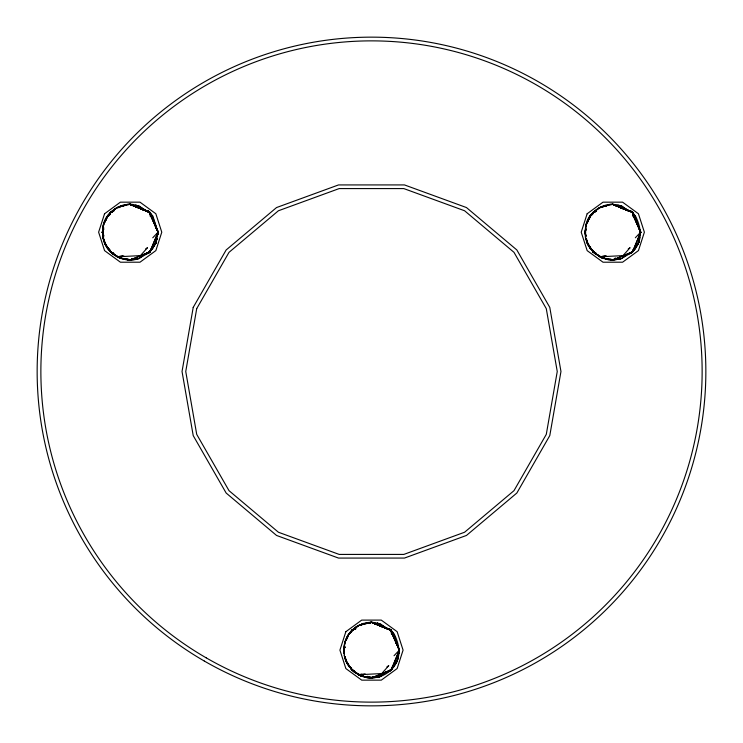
<?xml version="1.0" encoding="UTF-8"?>
<svg xmlns="http://www.w3.org/2000/svg" width="743" height="743" viewBox="0 0 743 743"><rect width="100%" height="100%" fill="white"/><g stroke="black" fill="none" stroke-linecap="round" stroke-linejoin="round"><path stroke-width="1.11" d="M108.636 214.551L103.156 225.482L102.896 237.714L107.893 248.877C94.472 231.314 108.181 203.601 130.452 204.325L145.897 210.854M344.446 647.859C343.953 633.593 358.21 622.374 371.751 622.262L386.165 628.355M591.233 214.551L585.753 225.482L585.484 237.714L590.49 248.877C577.06 231.314 590.778 203.601 613.049 204.325L629.516 211.291M344.195 655.651L349.191 666.815C341.557 656.589 342.709 642.546 349.934 632.488M150.012 213.863L152.807 215.907L158.064 232.188L156.253 242.088L149.102 252.657L137.994 258.935L130.266 260.05L149.993 251.803L155.603 243.63L156.058 241.549M392.239 632.479L394.106 633.844C400.384 646.234 401.638 659.236 391.292 669.74L389.964 670.985L385.812 672.452M633.538 214.541L635.404 215.907C641.683 228.296 642.936 241.299 632.581 251.803L638.497 242.952L639.584 237.565L638.543 242.831L632.479 251.905L629.34 253.214M109.565 214.634L110.651 212.331L113.781 211.068C98.884 217.569 99.989 241.874 110.531 251.914C117.942 258.258 128.335 261.87 137.994 258.935L132.208 259.242M344.483 654.388C342.235 645.871 346.006 636.686 351.81 630.417L358.563 625.448L371.472 622.262L375.986 622.718M585.865 228.853L584.936 232.188L585.8 236.497C584.1 227.934 586.775 214.244 596.323 211.077L593.248 212.331L592.152 214.643L593.239 212.34M156.801 238.577L155.956 242.831L149.891 251.905L146.715 253.252L149.919 251.877L155.956 242.831L156.782 238.614M141.133 208.978L148.739 211.383L149.975 212.554L158.064 232.188L157.219 236.441L158.064 232.188L149.872 212.452L151.795 214.569M383.518 627.259L390.038 629.321L391.301 630.519L399.363 650.125L397.254 660.768L391.18 669.842L397.542 660.025L390.4 670.595C378.856 680.607 362.89 680.319 351.783 669.805L350.464 667.195M639.556 229.076L634.383 214.569L632.432 212.424L640.661 232.188L640.029 235.382L640.661 232.188L632.599 212.582L640.661 232.188L640.02 235.392L640.661 232.188L632.544 212.535L631.281 211.337L622.55 208.616C623.526 207.408 637.94 215.461 631.336 211.383M150.012 212.6L147.866 211.662L149.956 212.535L158.064 232.188L157.21 236.46L158.064 232.188L149.975 212.554L148.739 211.383L150.142 214.504M389.183 629.627L391.273 630.491L399.363 650.125L398.722 653.329L399.363 650.125L391.301 630.519L390.038 629.321L399.363 650.125L398.712 653.348L399.363 650.125L391.273 630.491L371.472 622.262L369.215 623.136M639.537 237.388L638.2 243.63L632.562 251.831L612.808 260.05L620.591 258.935L631.699 252.657L638.841 242.088L632.507 251.877L630.435 252.741L632.479 251.905L638.543 242.831L639.584 237.546L638.497 242.942L632.414 251.979M157.172 236.348L158.064 232.188L149.919 212.498L130.071 204.325L149.919 212.498L158.064 232.188L157.024 235.438M390.4 670.595L396.901 661.567L398.248 655.326M398.694 653.246L399.363 650.125L391.217 630.435L389.982 629.275L383.444 627.231M639.992 235.308L640.661 232.188L632.46 212.452L618.408 204.892L612.669 204.325L630.361 211.569M103.583 227.748L102.339 232.188L104.503 242.952L110.596 251.979M105.441 221.089C107.735 211.318 118.109 206.61 127.016 204.511C135.653 202.811 142.61 208.867 149.872 212.452L158.064 232.188L149.993 251.803L148.674 253.047L145.554 254.152M344.334 647.961L343.637 650.125L344.288 653.357L343.637 650.125L344.26 647.905M346.424 640.132L347.668 635.692L351.81 630.417M587.722 222.194L588.958 217.755L593.1 212.479L598.403 208.328L609.604 204.511L612.752 204.325L632.46 212.452L632.776 216.232M103.732 227.85L102.339 232.188L103.574 237.388M106.871 218.098L107.568 215.934L109.435 214.569M153.885 245.19L152.835 248.441L150.04 250.484M347.826 637.122L348.866 633.872L350.733 632.507M395.174 663.127L394.134 666.378L392.267 667.743M398.666 652.289L399.363 650.125L391.162 630.389L377.11 622.829L383.685 626.823M585.921 236.348L584.936 232.188L585.976 228.937M589.115 219.185L590.165 215.934L592.96 213.891M636.472 245.19L635.432 248.441L632.637 250.484M639.964 234.351L640.661 232.188L632.822 213.417M393.456 667.279L394.189 665.134M634.754 249.342L635.488 247.196M150.82 249.759L149.965 251.821L147.913 252.694L149.919 251.877L156.253 242.088L149.102 252.657M344.334 652.298L343.637 650.125L344.492 648.063L343.637 650.125L344.371 653.246M350.854 632.581L351.95 630.268L355.024 629.015M397.514 644.943L393.084 632.507L391.134 630.361L399.363 650.125L391.292 669.74L389.964 670.985L396.901 661.567M369.308 623.126L371.37 622.262L388.078 629.145L371.472 622.262L391.059 630.287L399.363 650.125L398.508 652.196L399.363 650.125L391.115 630.333M592.19 214.606L593.044 212.535L598.403 208.328L596.072 210.52M584.936 232.188L585.8 230.107L584.936 232.188L585.986 235.447M631.699 252.657L632.581 251.803L640.661 232.188L632.73 214.504M123.719 205.922L117.264 207.511L110.512 212.479L109.202 215.609L110.14 213.455M150.179 216.232L149.919 212.498L130.071 204.325L149.817 212.396L158.064 232.188L149.947 251.849L130.016 260.05L133.183 258.778M344.947 646.986L343.637 650.125L344.501 652.205L343.637 650.125L344.947 646.995L343.637 650.125L344.501 652.196L343.637 650.125L344.492 648.054L343.637 650.125L344.492 652.261L343.637 650.125L344.501 648.054M391.059 630.287L399.363 650.125L391.245 669.787L371.509 677.987L379.292 676.873L375.819 677.059M392.926 665.672L391.208 669.815L392.908 665.691M628.151 254.152L631.262 253.047L632.562 251.831L640.661 232.188L634.095 217.597M155.603 243.63L148.674 253.047L155.909 242.933L156.773 238.642L155.909 242.933L149.761 252.035L151.182 248.794M351.002 632.442L351.941 630.278L355.08 629.005M398.499 652.196L399.363 650.125L391.858 633.445M592.292 214.504L593.165 212.414L599.852 207.511L606.316 205.922M103.602 223.894L105.933 220.067M108.255 216.241L110.577 212.414L113.67 211.133L110.419 212.572L115.806 208.328L111.933 211.978M586.199 223.894L589.682 218.154M591.428 215.284L593.165 212.414L596.239 211.142L593.165 212.414L589.877 216.343L591.428 214.894M344.901 641.831L347.222 638.005M350.715 632.265C355.043 625.522 363.949 623.145 371.472 622.262L391.217 630.435L391.477 634.169M638.2 243.63L631.262 253.047L638.525 242.877M391.106 669.926L397.236 660.815L398.294 655.465L397.208 660.88L391.115 669.917L397.254 660.768L398.294 655.484L397.208 660.871L391.059 669.972L388.97 670.818L391.106 669.926L388.998 670.79M632.349 252.035L638.497 242.942M110.577 212.414L107.28 216.343L109.611 214.16M152.742 237.779L158.064 232.188L149.798 212.377L129.988 204.325L149.798 212.377L158.064 232.188L153.374 221.767M635.33 237.779L640.661 232.188M394.041 655.716L399.363 650.125M632.534 251.849L612.799 260.05L602.276 257.988L593.016 251.812L602.071 257.905L612.845 260.05L620.591 258.935L614.795 259.242M106.37 217.755L109.723 214.606M588.958 217.755L590.639 216.185M356.046 627.816L357.717 626.238M125.261 259.604L130.406 260.05L132.031 258.648M602.963 257.477L607.848 259.604L613.003 260.05L615.427 257.942M362.64 675.842L366.559 677.542L371.704 677.987L373.32 676.585M118.759 207.752L121.555 205.7L123.858 205.7M138.857 258.675L143.52 255.258M602.276 207.065L604.143 205.7L606.446 205.7M621.445 258.675L626.108 255.258M360.987 625.002L362.844 623.637L366.299 623.637M386.676 671.83L380.156 676.613L376.701 676.613M145.637 248.951L147.495 247.688L140.436 255.611L117.19 256.827L122.669 255.917M628.225 248.951L630.083 247.688L623.033 255.611L599.777 256.827L605.266 255.917M386.927 666.889L388.784 665.626L381.735 673.548L358.488 674.765L361.776 674.217M110.456 212.535L112.472 211.709M351.708 630.519L353.761 629.646M109.165 249.258C112.472 256.967 122.892 258.87 130.304 260.05L133.368 258.759L130.211 260.05L119.484 257.905L110.401 251.784L119.679 257.988L130.397 260.05L133.489 258.75M595.115 211.671L593.053 212.535L595.124 211.662L593.072 212.507L592.217 214.578L593.1 212.479L595.171 211.616M610.848 259.632L612.984 260.05L616.077 258.75M389.202 670.632L391.264 669.768L371.546 677.987L369.438 677.133L371.463 677.987L373.562 677.142L371.565 677.987L360.884 675.889L371.695 677.987L373.748 677.124L371.509 677.987L360.782 675.842L351.318 669.332M386.081 628.346L371.454 622.262L369.429 623.108L371.481 622.262L386.063 628.309L371.444 622.262L359.566 624.947M607.848 259.604L612.854 260.05L615.891 258.778M369.41 623.117L371.472 622.262L369.401 623.117L371.426 622.262L387.995 629.061M378.865 676.399L380.862 675.573M130.164 260.05L133.276 258.768L130.201 260.05M149.863 251.933L146.631 253.298L149.789 252.007M629.284 253.261L631.309 252.453M373.441 677.142L371.361 677.987L369.299 677.124L371.314 677.987L373.395 677.142L371.268 677.987L369.206 677.114M612.557 260.05L615.687 258.787M369.661 623.108L371.751 622.262M370.218 677.96L372.299 677.226M362.017 624.538L364.126 624.036M118.276 207.009L130.201 204.325L145.804 210.808L130.155 204.325L127.016 204.511M600.864 207.009L612.799 204.325L632.516 212.498M378.874 676.548L380.973 676.13M378.8 676.548L380.945 676.13M117.264 207.511L119.447 207.204M358.563 625.448L361.832 624.993M117.19 256.827L123.83 255.926M599.777 256.827L606.418 255.926M358.488 674.765L365.119 673.864M609.604 204.511L612.771 204.325L628.42 210.845M372.345 677.245L366.559 677.542L371.565 677.987L369.485 677.133M612.78 204.325L628.327 210.771M135.375 205.69L138.83 205.69L145.349 210.455M619.114 205.69L621.417 205.69L627.946 210.455M123.886 258.685L121.583 258.685L118.787 256.641M606.474 258.685L604.17 258.685L602.313 257.319M375.512 623.637L380.119 623.628L387.577 629.08M362.881 676.622L366.336 676.622M129.969 260.05L119.679 257.988M628.977 211.226L631.281 211.337L629.024 211.086M146.38 211.226L148.693 211.337L149.919 212.498L147.829 211.634M146.436 211.086L148.693 211.337L150.095 214.467M602.276 257.988L608.703 259.223M608.61 259.214L602.183 257.951L593.072 251.868L592.608 251.394L595.106 252.704L593.016 251.812L592.143 249.722L593.044 251.84L595.05 252.657M610.755 259.632L612.891 260.05M141.049 208.959L148.693 211.337M368.166 622.467L370.348 623.145M368.314 622.448L370.478 623.136M596.35 253.289L593.23 252.016L587.081 242.915L586.199 238.577M609.882 258.778L613.003 260.05M111.673 252.444L113.753 253.289M127.285 258.778L130.406 260.05M359.705 674.57L354.81 672.443L351.829 669.852L345.755 660.778L344.91 656.515L345.783 660.852L351.931 669.954L354.012 670.799M367.544 676.297L371.704 677.987M600.028 256.205C598.663 256.651 589.31 249.713 595.227 252.796M130.071 204.325L145.739 210.771M109.212 248.775L110.531 251.914L113.67 253.224M593.118 251.914L595.199 252.778L593.09 251.886L587.657 243.75L593.146 251.942L592.217 249.797M130.155 204.325L145.823 210.845M353.789 670.613L351.718 669.749L360.782 675.842M353.752 670.595L351.699 669.722L350.845 667.66M620.424 205.987L624.464 208.17M137.836 205.987L140.864 207.622M378.122 623.377L384.177 626.646M621.222 206.6L624.046 208.309M135.811 204.892L140.511 207.743M602.071 257.905L593.23 252.016L596.109 254.505L592.682 250.4M110.558 251.942L104.457 242.84L110.633 252.016L119.484 257.905M592.988 250.512L590.193 248.468L589.134 245.218M110.391 250.512L107.596 248.468L106.899 246.304M350.761 667.771L348.894 666.406L347.845 663.155M110.633 252.016L113.521 254.505L111.459 252.044M351.931 669.954L354.81 672.443L350.705 667.52M351.82 669.852L345.755 660.778M110.02 251.394L110.401 251.784L109.574 249.75M591.317 248.766L587.889 244.67L586.413 238.429M108.032 247.948L105.292 244.67L104.066 239.469M349.331 665.886L346.591 662.607L345.606 658.447M348.448 665.143L349.758 666.991M593.183 251.979L587.1 242.952L586.227 238.624M351.885 669.917L345.801 660.889L344.938 656.58M151.033 216.557L152.436 219.677M151.07 216.584L158.064 232.188M397.226 644.952L395.508 640.81L397.208 644.933M153.327 220.773L155.482 225.965L152.501 218.73M103.621 235.392L102.339 232.188L103.648 229.058L102.339 232.188L103.63 235.299L102.339 232.188L103.621 229.095L102.339 232.188L103.741 236.534M103.621 235.29L102.339 232.188L103.611 235.28M394.691 638.776L397.236 644.961M343.637 650.125L344.492 652.196M152.157 215.609L155.854 225.974M585.484 237.714L585.735 238.8M102.896 237.714L103.138 238.8M381.122 676.269A27.862 27.862 0 0 1 379.023 676.957M361.813 623.999A27.862 27.862 0 0 1 363.921 623.312M193.208 307.407L182.035 371.5L193.217 435.612L226.16 493.046L276.545 535.452L338.529 558.077L404.48 558.067L466.465 535.443L516.849 493.027L549.792 435.593L560.965 371.5L549.783 307.388L516.84 249.954L466.455 207.548L404.471 184.923L338.52 184.933L276.535 207.557L226.151 249.973L193.208 307.407M196.709 308.642L185.75 371.5L196.719 434.376L229.011 490.668L278.411 532.239L339.189 554.417L403.83 554.417L464.607 532.229L513.998 490.649L546.291 434.358L557.25 371.5L546.281 308.624L513.989 252.332L464.589 210.761L403.811 188.583L339.17 188.583L278.393 210.771L229.002 252.351L196.709 308.642M104.549 213.78L98.624 232.188L104.577 250.632L120.422 262.214L140.009 262.205L155.863 250.595L161.779 232.188L155.835 213.743L139.981 202.161L120.394 202.17L104.549 213.78M345.848 631.717L339.923 650.125L345.866 668.57L361.72 680.151L381.308 680.142L397.152 668.533L403.077 650.125L397.134 631.68L381.28 620.099L361.692 620.108L345.848 631.717M587.137 213.78L581.221 232.188L587.165 250.632L603.019 262.214L622.606 262.205L638.451 250.595L644.376 232.188L638.423 213.743L622.578 202.161L602.991 202.17L587.137 213.78M633.798 248.766L632.479 251.905L633.77 248.794M110.642 212.34L109.332 215.479L110.651 212.331M351.941 630.278L351.067 632.367L351.95 630.268M351.876 630.352L348.578 634.281L357.104 626.265L351.745 630.473L355.971 628.652L351.876 630.352M615.78 258.778L612.659 260.05L615.733 258.778M630.278 211.504L612.576 204.325L630.333 211.541M391.301 630.519L389.211 629.655L391.31 630.538M206.183 657.834A330.635 330.635 0 0 0 702.135 371.5A330.635 330.635 0 0 0 206.183 85.166A330.635 330.635 0 0 0 206.183 657.834M204.325 661.056A334.35 334.35 0 0 0 705.85 371.5A334.35 334.35 0 0 0 204.325 81.944A334.35 334.35 0 0 0 204.325 661.056"/></g></svg>
